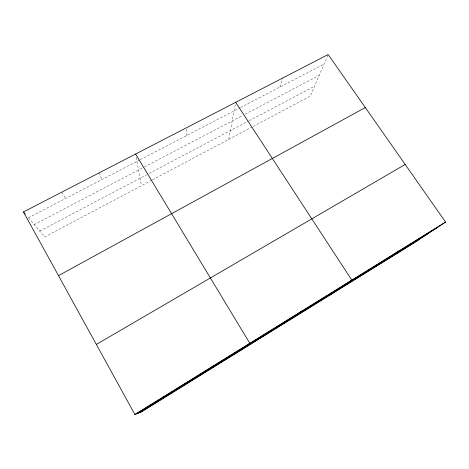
<?xml version="1.0" encoding="UTF-8"?>
<svg xmlns="http://www.w3.org/2000/svg" width="469" height="469" viewBox="0 0 469 469"><rect width="100%" height="100%" fill="white"/><g stroke="black" fill="none" stroke-linecap="round" stroke-linejoin="round"><path stroke-width="0.35" stroke-dasharray="2.35 1.76" d="M186.469 135.635L186.639 127.662M228.772 139.357L235.684 102.33M279.911 87.064L282.825 77.977M327.895 55.19L310.249 96.151L252.727 126.653M151.768 180.19L44.737 236.951L27.507 216.731M152.413 179.85L252.076 126.999M39.748 231.1L146.562 174.802M149.154 173.436L248.558 121.043M249.203 120.703L314.5 86.284M34.214 224.604L143.707 167.281M144.352 166.941L242.473 115.579M245.041 114.231L319.178 75.421M28.41 217.786L139.522 160.035M140.161 159.7L239.894 107.864M240.538 107.53L324.044 64.124M61.914 192.097L65.607 198.451M99.276 172.797L101.773 179.656M136.203 157.373L141.468 185.654"/><path stroke-width="0.7" d="M211.63 367.268L212.674 366.271M240.269 350.654L249.807 343.279L135.582 154.043M298.079 313.726L301.907 311.017M329.039 295.628L351.809 280.116L235.684 102.33M393.01 254.925L399.647 250.493M445.55 222.066L411.548 244.49L141.474 411.888L134.873 414.449L23.45 211.965L328.171 54.551L445.55 222.066L134.873 414.449M136.426 413.846L437.677 227.26M138.232 413.148L428.426 233.363M139.938 412.486L419.562 239.202M96.338 344.422L405.181 164.455M58.496 275.655L365.304 107.548M23.45 211.965L25.256 214.081"/></g></svg>
